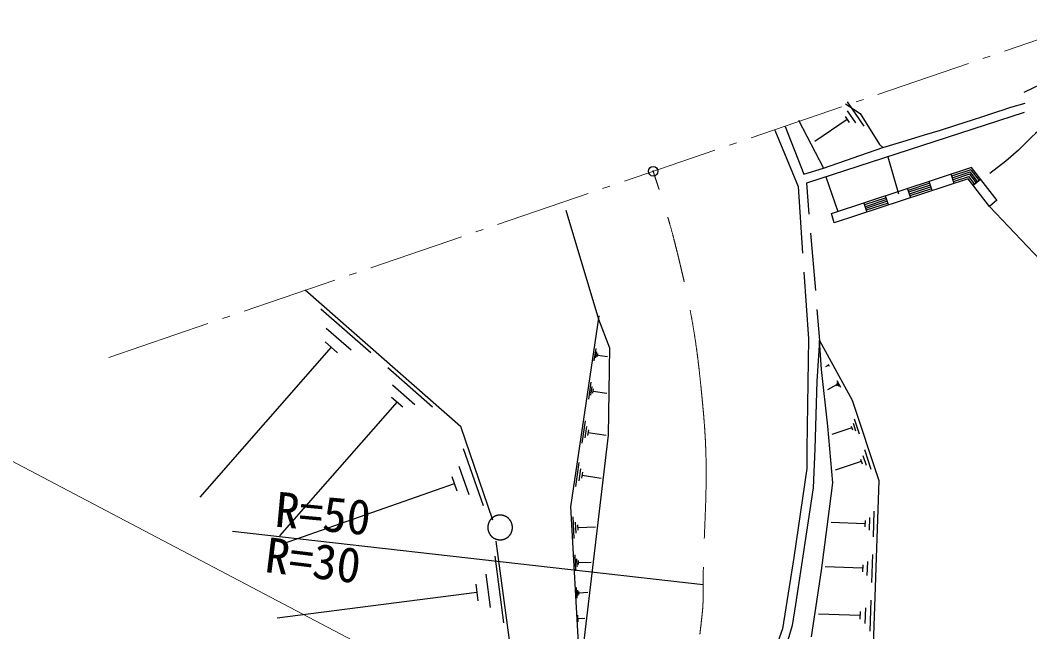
# Model space of a CAD drawing. Units: millimetres, scale not verified. Extents: x 40000 to 680000, y 20000 to 380000.
# Drawn here: x 155808 to 208576, y 304021 to 335986 of the extents above; entities that cross this region are included whole.
import ezdxf
from ezdxf.enums import TextEntityAlignment as Align

# ---------------------------------------------------------------- set-up
doc = ezdxf.new("R2010")
doc.units = ezdxf.units.MM
doc.header["$LTSCALE"] = 1000
doc.header["$PDMODE"] = 32
doc.header["$PDSIZE"] = 500
doc.linetypes.add('CHAIN', pattern=[18.5, 12, -1.5, 3.5, -1.5])
for name, color, linetype, lineweight in [('M-BGD', 7, 'Continuous', 25), ('M-BGD-HTXT', 7, 'Continuous', 13), ('M-BMK', 2, 'CHAIN', 13), ('M-BMK-SRVR', 3, 'Continuous', 25), ('M-STR-HTXT', 7, 'Continuous', 13)]:
    doc.layers.add(name, color=color, linetype=linetype, lineweight=lineweight)
doc.layers.add('M-OTRS', color=6, linetype='Continuous')
doc.styles.add('ＭＳ ゴシック', font='')
doc.styles.get('ＭＳ ゴシック').set_extended_font_data('MS Gothic')

msp = doc.modelspace()

# ---------------------------------------------------------------- linework, layer by layer
at = {"layer": 'M-BGD'}
for p, q in [((198951, 331611), (199713, 331103)), ((199026, 331720), (199893, 330447)), ((208286, 331160), (196899, 327468)), ((198926, 330954), (199143, 330635)), ((199030, 331257), (199464, 330621)), ((199713, 331103), (200729, 329495)), ((195790, 330435), (196773, 327935)), ((196495, 330765), (197792, 328248)), ((199035, 330794), (197336, 329638)), ((195250, 330246), (196464, 327293)), ((197792, 328248), (200898, 329325)), ((200729, 329495), (200898, 329325)), ((201160, 328850), (201710, 326905)), ((196773, 327935), (197792, 328248)), ((205532, 328288), (198203, 325868)), ((206862, 326562), (205532, 328288)), ((197915, 327798), (198540, 325991)), ((205352, 327702), (198359, 325393)), ((204615, 327459), (204459, 327933)), ((205496, 328171), (204490, 327838)), ((204521, 327744), (205460, 328053)), ((205424, 327936), (204553, 327649)), ((204584, 327554), (205388, 327819)), ((206466, 326257), (205352, 327702)), ((205690, 327427), (205388, 327819)), ((205424, 327936), (205769, 327488)), ((205849, 327549), (205460, 328053)), ((205496, 328171), (205928, 327610)), ((196464, 327293), (196700, 323813)), ((196899, 327468), (197034, 325847)), ((202180, 327181), (202336, 326706)), ((203350, 327462), (202211, 327086)), ((203382, 327367), (202242, 326991)), ((203413, 327272), (202274, 326896)), ((203444, 327177), (202305, 326801)), ((203476, 327082), (203319, 327557)), ((205611, 327366), (206007, 327671)), ((201071, 326710), (199932, 326334)), ((201197, 326330), (201040, 326805)), ((199901, 326429), (200057, 325954)), ((201103, 326615), (199963, 326239)), ((201134, 326520), (199995, 326144)), ((201165, 326425), (200026, 326049)), ((206857, 326577), (206466, 326257)), ((206466, 326257), (209911, 322615)), ((184334, 326055), (186035, 320353)), ((198359, 325393), (198215, 325878)), ((197117, 324850), (197367, 321861)), ((196768, 322815), (197003, 319335)), ((170710, 321885), (178819, 314770)), ((171525, 320904), (174134, 318615)), ((197450, 320864), (197586, 319243)), ((184586, 310555), (186063, 320539)), ((186035, 320353), (186605, 318860)), ((171796, 319897), (173101, 318752)), ((197003, 319335), (196919, 313577)), ((172067, 318889), (165200, 311062)), ((171741, 319176), (172393, 318603)), ((185816, 318186), (185910, 318822)), ((186605, 318860), (186537, 314290)), ((197586, 319243), (197448, 317119)), ((197586, 319243), (199294, 316125)), ((197681, 317726), (197586, 319243)), ((185903, 318336), (185950, 318654)), ((185978, 318406), (186002, 318565)), ((185990, 318485), (186499, 318410)), ((175023, 317835), (177358, 315786)), ((198019, 314763), (197681, 317726)), ((198060, 317961), (197897, 317872)), ((198033, 318010), (198087, 317912)), ((198498, 317162), (198690, 316811)), ((175266, 316933), (176433, 315909)), ((185520, 316187), (185651, 317072)), ((185641, 316395), (185707, 316838)), ((185746, 316493), (185779, 316714)), ((197448, 317119), (197342, 313577)), ((198477, 316922), (198008, 316665)), ((198453, 316966), (198501, 316878)), ((198487, 317042), (198584, 316866)), ((175216, 316288), (175800, 315776)), ((185763, 316603), (186471, 316499)), ((199294, 316125), (200683, 311925)), ((175508, 316032), (169363, 309029)), ((185179, 313883), (185353, 315055)), ((199404, 315155), (199662, 314376)), ((178819, 314770), (180487, 309868)), ((185340, 314159), (185426, 314744)), ((185479, 314288), (185522, 314581)), ((198273, 311799), (198019, 314763)), ((199274, 314680), (198235, 314336)), ((199241, 314777), (199306, 314582)), ((199339, 314918), (199468, 314528)), ((186537, 314290), (185072, 301852)), ((185500, 314434), (186437, 314296)), ((178962, 313601), (180009, 310620)), ((196919, 313577), (196919, 312561)), ((197342, 313577), (197257, 311545)), ((199937, 313547), (200274, 312528)), ((199765, 312925), (198407, 312475)), ((199723, 313052), (199807, 312797)), ((199851, 313236), (200019, 312726)), ((178727, 312681), (179250, 311191)), ((184845, 311623), (185028, 312861)), ((185015, 311914), (185106, 312533)), ((196919, 312561), (196241, 307905)), ((178361, 312134), (178623, 311389)), ((185161, 312051), (185207, 312360)), ((185184, 312205), (186174, 312059)), ((200683, 311925), (200367, 302745)), ((178492, 311761), (169549, 308621)), ((197257, 311545), (196326, 305449)), ((198104, 310445), (198273, 311799)), ((185072, 301852), (184586, 310555)), ((197681, 307227), (198104, 310445)), ((200428, 310319), (200382, 308991)), ((184765, 308892), (184711, 310030)), ((199968, 309837), (199957, 309504)), ((200195, 309995), (200172, 309331)), ((184866, 309182), (184838, 309751)), ((184973, 309330), (184959, 309614)), ((184966, 309472), (185876, 309515)), ((199962, 309671), (198191, 309732)), ((180667, 308766), (182017, 298676)), ((180608, 307972), (181060, 304495)), ((184845, 307212), (184806, 308046)), ((184919, 307424), (184899, 307841)), ((184997, 307533), (184987, 307741)), ((184992, 307637), (185659, 307668)), ((196241, 307905), (195818, 305280)), ((200092, 307704), (200067, 306968)), ((200350, 308063), (200299, 306592)), ((197173, 303756), (197681, 307227)), ((199835, 307344), (197874, 307412)), ((199841, 307528), (199828, 307161)), ((180142, 307027), (180368, 305289)), ((179675, 306083), (169244, 304728)), ((179619, 306517), (179732, 305648)), ((184914, 305771), (184887, 306344)), ((184965, 305917), (184951, 306203)), ((185018, 305992), (185012, 306135)), ((185015, 306063), (185473, 306085)), ((200268, 305668), (200212, 304047)), ((195818, 305280), (195649, 304179)), ((196326, 305449), (196157, 304349)), ((199706, 305079), (199692, 304673)), ((199983, 305272), (199955, 304461)), ((184973, 304536), (184956, 304885)), ((184965, 304710), (185313, 304727)), ((199699, 304876), (197537, 304951)), ((195649, 304179), (194125, 299861)), ((196157, 304349), (195649, 302655))]:
    msp.add_line(p, q, dxfattribs=at)
for points in [[(208289, 332221), (209194, 332652), (210042, 332812), (210420, 332737), (210790, 332587), (210838, 331988), (210379, 331366), (209646, 330722), (208873, 330061), (208690, 329882), (207987, 329189), (207317, 328616), (206486, 327971)], [(200898, 329325), (202118, 329696), (203080, 329987), (203904, 330240), (204713, 330495), (205628, 330791), (206063, 330934), (207002, 331247), (207079, 331273), (207587, 331442), (208333, 331642)]]:
    msp.add_lwpolyline(points, dxfattribs=at)
msp.add_lwpolyline([(181537, 309474), (181537, 309485), (181536, 309497), (181536, 309508), (181535, 309519), (181534, 309530), (181533, 309542), (181532, 309553), (181530, 309564), (181529, 309575), (181527, 309586), (181525, 309598), (181522, 309609), (181520, 309620), (181517, 309631), (181515, 309642), (181511, 309652), (181508, 309663), (181505, 309674), (181501, 309685), (181497, 309695), (181494, 309706), (181489, 309716), (181485, 309727), (181481, 309737), (181476, 309747), (181471, 309758), (181466, 309768), (181461, 309778), (181455, 309788), (181450, 309798), (181444, 309807), (181438, 309817), (181432, 309826), (181426, 309836), (181419, 309845), (181413, 309854), (181406, 309863), (181399, 309872), (181392, 309881), (181385, 309890), (181378, 309898), (181370, 309907), (181362, 309915), (181355, 309923), (181347, 309931), (181339, 309939), (181330, 309947), (181322, 309955), (181314, 309962), (181305, 309969), (181296, 309977), (181287, 309984), (181278, 309990), (181269, 309997), (181260, 310004), (181251, 310010), (181241, 310016), (181232, 310022), (181222, 310028), (181212, 310034), (181203, 310039), (181193, 310045), (181183, 310050), (181172, 310055), (181162, 310060), (181152, 310064), (181142, 310069), (181131, 310073), (181121, 310077), (181110, 310081), (181099, 310085), (181089, 310088), (181078, 310092), (181067, 310095), (181056, 310098), (181045, 310101), (181034, 310103), (181023, 310106), (181012, 310108), (181001, 310110), (180990, 310112), (180979, 310113), (180967, 310115), (180956, 310116), (180945, 310117), (180934, 310118), (180922, 310119), (180911, 310119), (180900, 310119), (180889, 310119), (180877, 310119), (180866, 310119), (180855, 310118), (180843, 310118), (180832, 310117), (180821, 310115), (180810, 310114), (180799, 310113), (180787, 310111), (180776, 310109), (180765, 310107), (180754, 310105), (180743, 310102), (180732, 310099), (180721, 310096), (180710, 310093), (180700, 310090), (180689, 310087), (180678, 310083), (180667, 310079), (180657, 310075), (180646, 310071), (180636, 310067), (180626, 310062), (180615, 310057), (180605, 310052), (180595, 310047), (180585, 310042), (180575, 310037), (180566, 310031), (180556, 310025), (180546, 310019), (180537, 310013), (180527, 310007), (180518, 310000), (180509, 309994), (180500, 309987), (180491, 309980), (180482, 309973), (180474, 309966), (180465, 309958), (180457, 309951), (180448, 309943), (180440, 309935), (180432, 309927), (180424, 309919), (180417, 309911), (180409, 309903), (180402, 309894), (180394, 309885), (180387, 309877), (180380, 309868), (180373, 309859), (180367, 309850), (180360, 309840), (180354, 309831), (180348, 309822), (180342, 309812), (180336, 309802), (180330, 309793), (180325, 309783), (180319, 309773), (180314, 309763), (180309, 309753), (180305, 309742), (180300, 309732), (180296, 309722), (180291, 309711), (180287, 309701), (180283, 309690), (180280, 309679), (180276, 309669), (180273, 309658), (180270, 309647), (180267, 309636), (180264, 309625), (180262, 309614), (180259, 309603), (180257, 309592), (180255, 309581), (180253, 309570), (180252, 309559), (180250, 309547), (180249, 309536), (180248, 309525), (180247, 309514), (180247, 309502), (180246, 309491), (180246, 309480), (180246, 309468), (180246, 309457), (180247, 309446), (180247, 309435), (180248, 309423), (180249, 309412), (180250, 309401), (180252, 309390), (180253, 309378), (180255, 309367), (180257, 309356), (180259, 309345), (180262, 309334), (180264, 309323), (180267, 309312), (180270, 309301), (180273, 309290), (180276, 309280), (180280, 309269), (180283, 309258), (180287, 309248), (180291, 309237), (180296, 309226), (180300, 309216), (180305, 309206), (180309, 309196), (180314, 309185), (180319, 309175), (180325, 309165), (180330, 309156), (180336, 309146), (180342, 309136), (180348, 309127), (180354, 309117), (180360, 309108), (180367, 309098), (180373, 309089), (180380, 309080), (180387, 309071), (180394, 309063), (180402, 309054), (180409, 309046), (180417, 309037), (180424, 309029), (180432, 309021), (180440, 309013), (180448, 309005), (180457, 308997), (180465, 308990), (180474, 308982), (180482, 308975), (180491, 308968), (180500, 308961), (180509, 308954), (180518, 308948), (180527, 308941), (180537, 308935), (180546, 308929), (180556, 308923), (180566, 308917), (180575, 308912), (180585, 308906), (180595, 308901), (180605, 308896), (180615, 308891), (180626, 308886), (180636, 308882), (180646, 308877), (180657, 308873), (180667, 308869), (180678, 308865), (180689, 308861), (180700, 308858), (180710, 308855), (180721, 308852), (180732, 308849), (180743, 308846), (180754, 308844), (180765, 308841), (180776, 308839), (180787, 308837), (180799, 308836), (180810, 308834), (180821, 308833), (180832, 308832), (180843, 308831), (180855, 308830), (180866, 308829), (180877, 308829), (180889, 308829), (180900, 308829), (180911, 308829), (180922, 308830), (180934, 308830), (180945, 308831), (180956, 308832), (180967, 308833), (180979, 308835), (180990, 308836), (181001, 308838), (181012, 308840), (181023, 308842), (181034, 308845), (181045, 308847), (181056, 308850), (181067, 308853), (181078, 308856), (181089, 308860), (181099, 308863), (181110, 308867), (181121, 308871), (181131, 308875), (181142, 308879), (181152, 308884), (181162, 308888), (181172, 308893), (181183, 308898), (181193, 308903), (181203, 308909), (181212, 308914), (181222, 308920), (181232, 308926), (181241, 308932), (181251, 308938), (181260, 308945), (181269, 308951), (181278, 308958), (181287, 308965), (181296, 308972), (181305, 308979), (181314, 308986), (181322, 308994), (181330, 309001), (181339, 309009), (181347, 309017), (181355, 309025), (181362, 309033), (181370, 309041), (181378, 309050), (181385, 309058), (181392, 309067), (181399, 309076), (181406, 309085), (181413, 309094), (181419, 309103), (181426, 309112), (181432, 309122), (181438, 309131), (181444, 309141), (181450, 309151), (181455, 309160), (181461, 309170), (181466, 309180), (181471, 309190), (181476, 309201), (181481, 309211), (181485, 309221), (181489, 309232), (181494, 309242), (181497, 309253), (181501, 309263), (181505, 309274), (181508, 309285), (181511, 309296), (181515, 309307), (181517, 309318), (181520, 309329), (181522, 309340), (181525, 309351), (181527, 309362), (181529, 309373), (181530, 309384), (181532, 309395), (181533, 309406), (181534, 309418), (181535, 309429), (181536, 309440), (181536, 309451), (181537, 309463)], close=True, dxfattribs=at)
at = {"layer": 'M-BGD-HTXT'}
for p, q in [((207258, 334368), (211989, 335986)), ((206122, 333980), (206501, 334110)), ((200634, 332104), (205365, 333721)), ((194011, 329840), (198742, 331457)), ((199499, 331716), (199877, 331845)), ((192875, 329452), (193254, 329581)), ((187387, 327576), (192118, 329193)), ((186251, 327187), (186630, 327317)), ((180763, 325311), (185494, 326929)), ((174139, 323047), (178871, 324664)), ((179628, 324923), (180006, 325053)), ((173004, 322659), (173382, 322788)), ((167516, 320783), (172247, 322400)), ((166380, 320395), (166759, 320524)), ((160435, 318362), (165623, 320136))]:
    msp.add_line(p, q, dxfattribs=at)
at = {"layer": 'M-BMK'}
msp.add_open_spline([(172193, 280149), (173581, 280638), (174247, 280950), (175587, 281644), (178065, 282926), (179233, 284046), (181348, 285866), (183645, 287842), (184988, 288991), (186662, 291516), (188438, 294195), (189014, 295965), (190124, 298982), (190966, 301269), (191219, 302651), (191464, 305076), (191519, 305619), (191495, 305926), (191500, 306471), (191535, 309982), (191835, 311963), (191518, 315460), (191255, 318369), (191056, 320008), (190389, 322851), (189902, 324923), (189692, 325664), (188890, 328090)], degree=3, knots=[0, 0, 0, 0, 1, 1, 1, 2, 2, 2, 3, 3, 3, 4, 4, 4, 5, 5, 5, 6, 6, 6, 7, 7, 7, 8, 8, 8, 9, 9, 9, 9], dxfattribs=at)
at = {"layer": 'M-BMK-SRVR'}
msp.add_line((191500, 306471), (166896, 309270), dxfattribs=at)
at = {"layer": 'M-OTRS'}
msp.add_point((188890, 328090), dxfattribs=at)
at = {"layer": 'M-STR-HTXT'}
msp.add_line((153079, 314154), (180000, 300000), dxfattribs=at)

# ---------------------------------------------------------------- texts
at = {"layer": 'M-BMK-SRVR', "style": 'ＭＳ ゴシック'}
for s, rotation, p in [('R=50', 354.734, (171505, 308746)), ('R=30', 353.019, (170945, 306303))]:
    msp.add_text(s, height=1833, rotation=rotation, dxfattribs=at).set_placement(p, align=Align.BOTTOM_CENTER)

doc.saveas('drawing.dxf')
